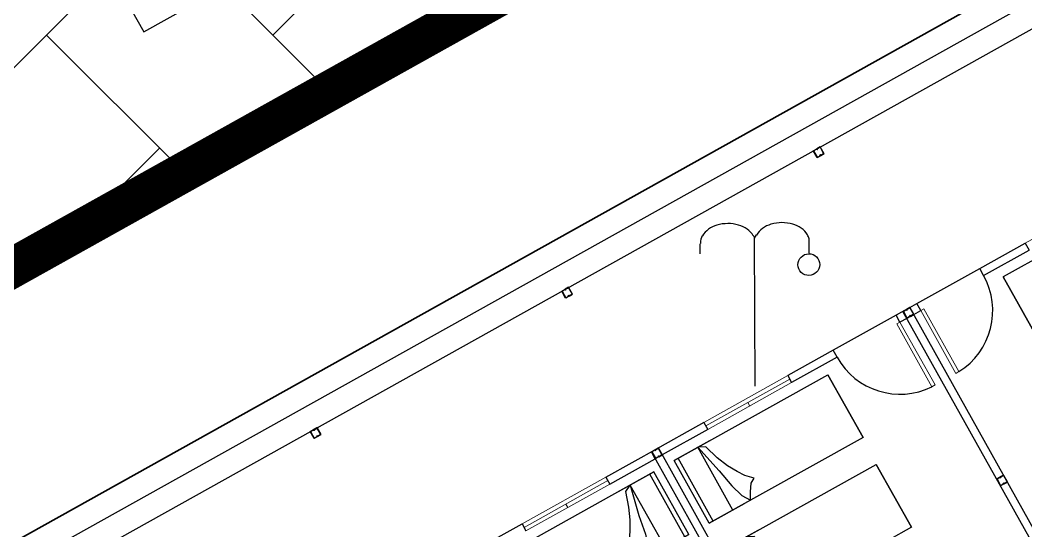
# Model space of a CAD drawing. Header units: millimetres. Extents: x 476643 to 477419, y 1110674 to 1111494.
# Drawn here: x 477061.99 to 477074.56, y 1111113.11 to 1111119.5 of the extents above; entities that cross this region are included whole.
import ezdxf

# ---------------------------------------------------------------- set-up
doc = ezdxf.new("R2010")
doc.units = ezdxf.units.MM
doc.header["$LTSCALE"] = 0.001
doc.header["$MEASUREMENT"] = 0
for name, color, linetype in [('2-WC', 3, 'Continuous'), ('H-Congtrinh', 40, 'Continuous'), ('HT_thuc vat', 3, 'Continuous'), ('KT', 8, 'Continuous'), ('Layer2', 2, 'Continuous'), ('NETCAT', 4, 'Continuous'), ('TUONG', 7, 'Continuous')]:
    doc.layers.add(name, color=color, linetype=linetype)
doc.layers.add('D-CONGTRINH', color=7, linetype='Continuous', lineweight=15)
doc.layers.add('THAY', color=7, linetype='Continuous', lineweight=13)

# ---------------------------------------------------------------- blocks, each defined once
blk = doc.blocks.new('qua')
at = {"linetype": 'Continuous'}
for p, q in [((0.5, 2.04), (0.53, 2.085)), ((-0.25, 1.965), (-0.25, 1.83)), ((0.5, 0), (0.5, 2.04)), ((1.25, 2.025), (1.25, 1.83))]:
    blk.add_line(p, q, dxfattribs=at)
for centre, major_axis, start_param, end_param in [((0.097, 1.843), (0.28, 0.28), 1.069396, 1.399257), ((0.135, 1.711), (-0.377, 0.377), -0.785398, -0.501401), ((0.135, 1.711), (0.377, 0.377), 0.501401, 0.785398), ((0.174, 1.843), (0.28, 0.28), 0.171539, 0.501401), ((0.841, 1.851), (-0.28, 0.28), -0.501401, -0.171539), ((0.88, 1.719), (-0.377, 0.377), -0.785398, -0.501401), ((0.88, 1.719), (0.377, 0.377), 0.501401, 0.785398), ((0.918, 1.851), (0.28, 0.28), 0.171539, 0.501401), ((0.038, 1.926), (0.208, 0.208), 1.399257, 1.82479), ((0.232, 1.926), (0.208, 0.208), 6.029192, 6.454725), ((0.783, 1.934), (-0.208, 0.208), -0.171539, 0.253994), ((0.977, 1.934), (-0.208, 0.208), 4.458395, 4.883928), ((1.066, 1.987), (-0.135, 0.135), 4.132783, 4.458395), ((-0.052, 1.979), (0.135, 0.135), 1.82479, 2.356194), ((-0.052, 1.979), (0.135, 0.135), 2.356194, 2.402962), ((0.322, 1.979), (0.135, 0.135), 5.812856, 6.029192)]:
    blk.add_ellipse(centre, major_axis=major_axis, ratio=1, start_param=start_param, end_param=end_param, dxfattribs=at)
at = {"color": 1, "linetype": 'Continuous'}
blk.add_ellipse((1.248, 1.671), major_axis=(-0.106, 0.106), ratio=1, start_param=3.926991, end_param=10.210176, dxfattribs=at)
blk = doc.blocks.new('fff')
blk.add_lwpolyline([(477063.537, 1111119.353), (477064.844, 1111120.089), (477064.108, 1111121.396), (477062.801, 1111120.66)], close=True)
at = {"layer": 'HT_thuc vat', "xscale": 0.9075000000170361, "yscale": 0.9074999999720603, "zscale": 0.9075000000000002, "rotation": 0.3482707179959293}
blk.add_blockref('qua', (477070.723, 1111114.919), dxfattribs=at)
blk = doc.blocks.new('bed4')
at = {"color": 41}
for p, q in [((0, 1631), (0, 731)), ((2200, 1631), (0, 1631)), ((0, 1631), (506, 1631)), ((57, 1631), (57, 731)), ((338, 1631), (338, 731)), ((473, 1360), (525, 1527)), ((525, 1527), (591, 1631)), ((591, 1631), (643, 1537)), ((643, 1537), (702, 1450)), ((2200, 731), (2200, 1631)), ((765, 1412), (678, 1325)), ((702, 1450), (765, 1412)), ((428, 1116), (473, 1360)), ((678, 1325), (622, 1235)), ((622, 1235), (550, 1113)), ((338, 731), (428, 1116)), ((550, 1113), (487, 963)), ((487, 963), (428, 776)), ((428, 776), (338, 731)), ((0, 731), (2200, 731)), ((506, 731), (0, 731))]:
    blk.add_line(p, q, dxfattribs=at)
at = {"color": 41, "ltscale": 5}
blk.add_line((2200, 1631), (2200, 731), dxfattribs=at)
blk = doc.blocks.new('M')
at = {"layer": 'KT', "ltscale": 5}
for points in [[(-122180.276, 340972.347), (-122180.28, 340972.347), (-122180.28, 340972.355), (-122180.322, 340972.355), (-122180.322, 340972.263), (-122180.28, 340972.263), (-122180.28, 340972.271), (-122180.276, 340972.271), (-122180.276, 340972.259), (-122180.326, 340972.259), (-122180.326, 340972.359), (-122180.276, 340972.359)], [(-122180.276, 340972.359), (-122180.226, 340972.359), (-122180.226, 340972.259), (-122180.276, 340972.259), (-122180.276, 340972.271), (-122180.272, 340972.271), (-122180.272, 340972.263), (-122180.23, 340972.263), (-122180.23, 340972.355), (-122180.272, 340972.355), (-122180.272, 340972.347), (-122180.276, 340972.347)], [(-122180.276, 340969.947), (-122180.28, 340969.947), (-122180.28, 340969.955), (-122180.322, 340969.955), (-122180.322, 340969.863), (-122180.28, 340969.863), (-122180.28, 340969.871), (-122180.276, 340969.871), (-122180.276, 340969.859), (-122180.326, 340969.859), (-122180.326, 340969.959), (-122180.276, 340969.959)], [(-122180.276, 340969.959), (-122180.226, 340969.959), (-122180.226, 340969.859), (-122180.276, 340969.859), (-122180.276, 340969.871), (-122180.272, 340969.871), (-122180.272, 340969.863), (-122180.23, 340969.863), (-122180.23, 340969.955), (-122180.272, 340969.955), (-122180.272, 340969.947), (-122180.276, 340969.947)], [(-122176.676, 340969.959), (-122176.726, 340969.959), (-122176.726, 340969.859), (-122176.676, 340969.859), (-122176.676, 340969.871), (-122176.68, 340969.871), (-122176.68, 340969.863), (-122176.722, 340969.863), (-122176.722, 340969.955), (-122176.68, 340969.955), (-122176.68, 340969.947), (-122176.676, 340969.947)], [(-122176.676, 340969.947), (-122176.672, 340969.947), (-122176.672, 340969.955), (-122176.63, 340969.955), (-122176.63, 340969.863), (-122176.672, 340969.863), (-122176.672, 340969.871), (-122176.676, 340969.871), (-122176.676, 340969.859), (-122176.626, 340969.859), (-122176.626, 340969.959), (-122176.676, 340969.959)], [(-122180.276, 340967.647), (-122180.28, 340967.647), (-122180.28, 340967.655), (-122180.322, 340967.655), (-122180.322, 340967.563), (-122180.28, 340967.563), (-122180.28, 340967.571), (-122180.276, 340967.571), (-122180.276, 340967.559), (-122180.326, 340967.559), (-122180.326, 340967.659), (-122180.276, 340967.659)], [(-122180.276, 340967.659), (-122180.326, 340967.659), (-122180.326, 340967.559), (-122180.276, 340967.559), (-122180.276, 340967.571), (-122180.28, 340967.571), (-122180.28, 340967.563), (-122180.322, 340967.563), (-122180.322, 340967.655), (-122180.28, 340967.655), (-122180.28, 340967.647), (-122180.276, 340967.647)], [(-122180.276, 340967.659), (-122180.226, 340967.659), (-122180.226, 340967.559), (-122180.276, 340967.559), (-122180.276, 340967.571), (-122180.272, 340967.571), (-122180.272, 340967.563), (-122180.23, 340967.563), (-122180.23, 340967.655), (-122180.272, 340967.655), (-122180.272, 340967.647), (-122180.276, 340967.647)], [(-122180.276, 340967.647), (-122180.272, 340967.647), (-122180.272, 340967.655), (-122180.23, 340967.655), (-122180.23, 340967.563), (-122180.272, 340967.563), (-122180.272, 340967.571), (-122180.276, 340967.571), (-122180.276, 340967.559), (-122180.226, 340967.559), (-122180.226, 340967.659), (-122180.276, 340967.659)], [(-122176.676, 340967.659), (-122176.726, 340967.659), (-122176.726, 340967.559), (-122176.676, 340967.559), (-122176.676, 340967.571), (-122176.68, 340967.571), (-122176.68, 340967.563), (-122176.722, 340967.563), (-122176.722, 340967.655), (-122176.68, 340967.655), (-122176.68, 340967.647), (-122176.676, 340967.647)], [(-122176.676, 340967.647), (-122176.672, 340967.647), (-122176.672, 340967.655), (-122176.63, 340967.655), (-122176.63, 340967.563), (-122176.672, 340967.563), (-122176.672, 340967.571), (-122176.676, 340967.571), (-122176.676, 340967.559), (-122176.626, 340967.559), (-122176.626, 340967.659), (-122176.676, 340967.659)], [(-122173.076, 340967.647), (-122173.08, 340967.647), (-122173.08, 340967.655), (-122173.122, 340967.655), (-122173.122, 340967.563), (-122173.08, 340967.563), (-122173.08, 340967.571), (-122173.076, 340967.571), (-122173.076, 340967.559), (-122173.126, 340967.559), (-122173.126, 340967.659), (-122173.076, 340967.659)], [(-122173.076, 340967.659), (-122173.126, 340967.659), (-122173.126, 340967.559), (-122173.076, 340967.559), (-122173.076, 340967.571), (-122173.08, 340967.571), (-122173.08, 340967.563), (-122173.122, 340967.563), (-122173.122, 340967.655), (-122173.08, 340967.655), (-122173.08, 340967.647), (-122173.076, 340967.647)], [(-122173.076, 340967.659), (-122173.026, 340967.659), (-122173.026, 340967.559), (-122173.076, 340967.559), (-122173.076, 340967.571), (-122173.072, 340967.571), (-122173.072, 340967.563), (-122173.03, 340967.563), (-122173.03, 340967.655), (-122173.072, 340967.655), (-122173.072, 340967.647), (-122173.076, 340967.647)], [(-122173.076, 340967.647), (-122173.072, 340967.647), (-122173.072, 340967.655), (-122173.03, 340967.655), (-122173.03, 340967.563), (-122173.072, 340967.563), (-122173.072, 340967.571), (-122173.076, 340967.571), (-122173.076, 340967.559), (-122173.026, 340967.559), (-122173.026, 340967.659), (-122173.076, 340967.659)]]:
    blk.add_hatch(color=5, dxfattribs=at).paths.add_polyline_path(points)
at = {"layer": '2-WC', "linetype": 'ByBlock', "ltscale": 5}
for centre, start, end in [((-122180.424, 340969.959), 92.8624, 180), ((-122180.127, 340969.959), 0, 87.1376)]:
    blk.add_arc(centre, 0.9, start, end, dxfattribs=at)
at = {"layer": 'KT', "color": 5, "ltscale": 5}
for points in [[(-122180.276, 340972.271), (-122180.28, 340972.271), (-122180.28, 340972.263), (-122180.322, 340972.263), (-122180.322, 340972.355), (-122180.28, 340972.355), (-122180.28, 340972.347), (-122180.276, 340972.347), (-122180.276, 340972.359), (-122180.326, 340972.359), (-122180.326, 340972.259), (-122180.276, 340972.259)], [(-122180.276, 340972.271), (-122180.272, 340972.271), (-122180.272, 340972.263), (-122180.23, 340972.263), (-122180.23, 340972.355), (-122180.272, 340972.355), (-122180.272, 340972.347), (-122180.276, 340972.347), (-122180.276, 340972.359), (-122180.226, 340972.359), (-122180.226, 340972.259), (-122180.276, 340972.259)], [(-122180.276, 340969.871), (-122180.28, 340969.871), (-122180.28, 340969.863), (-122180.322, 340969.863), (-122180.322, 340969.955), (-122180.28, 340969.955), (-122180.28, 340969.947), (-122180.276, 340969.947), (-122180.276, 340969.959), (-122180.326, 340969.959), (-122180.326, 340969.859), (-122180.276, 340969.859)], [(-122180.276, 340969.871), (-122180.272, 340969.871), (-122180.272, 340969.863), (-122180.23, 340969.863), (-122180.23, 340969.955), (-122180.272, 340969.955), (-122180.272, 340969.947), (-122180.276, 340969.947), (-122180.276, 340969.959), (-122180.226, 340969.959), (-122180.226, 340969.859), (-122180.276, 340969.859)], [(-122176.676, 340969.871), (-122176.68, 340969.871), (-122176.68, 340969.863), (-122176.722, 340969.863), (-122176.722, 340969.955), (-122176.68, 340969.955), (-122176.68, 340969.947), (-122176.676, 340969.947), (-122176.676, 340969.959), (-122176.726, 340969.959), (-122176.726, 340969.859), (-122176.676, 340969.859)], [(-122176.676, 340969.871), (-122176.672, 340969.871), (-122176.672, 340969.863), (-122176.63, 340969.863), (-122176.63, 340969.955), (-122176.672, 340969.955), (-122176.672, 340969.947), (-122176.676, 340969.947), (-122176.676, 340969.959), (-122176.626, 340969.959), (-122176.626, 340969.859), (-122176.676, 340969.859)], [(-122180.276, 340967.571), (-122180.28, 340967.571), (-122180.28, 340967.563), (-122180.322, 340967.563), (-122180.322, 340967.655), (-122180.28, 340967.655), (-122180.28, 340967.647), (-122180.276, 340967.647), (-122180.276, 340967.659), (-122180.326, 340967.659), (-122180.326, 340967.559), (-122180.276, 340967.559)], [(-122180.276, 340967.571), (-122180.28, 340967.571), (-122180.28, 340967.563), (-122180.322, 340967.563), (-122180.322, 340967.655), (-122180.28, 340967.655), (-122180.28, 340967.647), (-122180.276, 340967.647), (-122180.276, 340967.659), (-122180.326, 340967.659), (-122180.326, 340967.559), (-122180.276, 340967.559)], [(-122180.276, 340967.571), (-122180.272, 340967.571), (-122180.272, 340967.563), (-122180.23, 340967.563), (-122180.23, 340967.655), (-122180.272, 340967.655), (-122180.272, 340967.647), (-122180.276, 340967.647), (-122180.276, 340967.659), (-122180.226, 340967.659), (-122180.226, 340967.559), (-122180.276, 340967.559)], [(-122180.276, 340967.571), (-122180.272, 340967.571), (-122180.272, 340967.563), (-122180.23, 340967.563), (-122180.23, 340967.655), (-122180.272, 340967.655), (-122180.272, 340967.647), (-122180.276, 340967.647), (-122180.276, 340967.659), (-122180.226, 340967.659), (-122180.226, 340967.559), (-122180.276, 340967.559)], [(-122176.676, 340967.571), (-122176.68, 340967.571), (-122176.68, 340967.563), (-122176.722, 340967.563), (-122176.722, 340967.655), (-122176.68, 340967.655), (-122176.68, 340967.647), (-122176.676, 340967.647), (-122176.676, 340967.659), (-122176.726, 340967.659), (-122176.726, 340967.559), (-122176.676, 340967.559)], [(-122176.676, 340967.571), (-122176.672, 340967.571), (-122176.672, 340967.563), (-122176.63, 340967.563), (-122176.63, 340967.655), (-122176.672, 340967.655), (-122176.672, 340967.647), (-122176.676, 340967.647), (-122176.676, 340967.659), (-122176.626, 340967.659), (-122176.626, 340967.559), (-122176.676, 340967.559)], [(-122173.076, 340967.571), (-122173.08, 340967.571), (-122173.08, 340967.563), (-122173.122, 340967.563), (-122173.122, 340967.655), (-122173.08, 340967.655), (-122173.08, 340967.647), (-122173.076, 340967.647), (-122173.076, 340967.659), (-122173.126, 340967.659), (-122173.126, 340967.559), (-122173.076, 340967.559)], [(-122173.076, 340967.571), (-122173.08, 340967.571), (-122173.08, 340967.563), (-122173.122, 340967.563), (-122173.122, 340967.655), (-122173.08, 340967.655), (-122173.08, 340967.647), (-122173.076, 340967.647), (-122173.076, 340967.659), (-122173.126, 340967.659), (-122173.126, 340967.559), (-122173.076, 340967.559)], [(-122173.076, 340967.571), (-122173.072, 340967.571), (-122173.072, 340967.563), (-122173.03, 340967.563), (-122173.03, 340967.655), (-122173.072, 340967.655), (-122173.072, 340967.647), (-122173.076, 340967.647), (-122173.076, 340967.659), (-122173.026, 340967.659), (-122173.026, 340967.559), (-122173.076, 340967.559)], [(-122173.076, 340967.571), (-122173.072, 340967.571), (-122173.072, 340967.563), (-122173.03, 340967.563), (-122173.03, 340967.655), (-122173.072, 340967.655), (-122173.072, 340967.647), (-122173.076, 340967.647), (-122173.076, 340967.659), (-122173.026, 340967.659), (-122173.026, 340967.559), (-122173.076, 340967.559)]]:
    blk.add_lwpolyline(points, close=True, dxfattribs=at)
at = {"layer": 'Layer2', "linetype": 'Continuous'}
for p, q in [((-122180.424, 340969.859), (-122181.324, 340969.859)), ((-122180.127, 340969.859), (-122179.227, 340969.859))]:
    blk.add_line(p, q, dxfattribs=at)
at = {"layer": 'THAY', "linetype": 'Continuous'}
for p, q in [((-122177.377, 340969.959), (-122178.577, 340969.959)), ((-122178.577, 340969.909), (-122177.377, 340969.909)), ((-122177.977, 340969.959), (-122177.977, 340969.909)), ((-122174.775, 340969.959), (-122175.975, 340969.959)), ((-122175.975, 340969.909), (-122174.775, 340969.909)), ((-122175.375, 340969.959), (-122175.375, 340969.909)), ((-122181.975, 340969.859), (-122183.175, 340969.859)), ((-122177.377, 340969.859), (-122178.577, 340969.859)), ((-122174.775, 340969.859), (-122175.975, 340969.859))]:
    blk.add_line(p, q, dxfattribs=at)
for points in [[(-122180.424, 340969.959), (-122180.424, 340970.858), (-122180.469, 340970.858), (-122180.469, 340969.959)], [(-122180.127, 340969.959), (-122180.127, 340970.858), (-122180.082, 340970.858), (-122180.082, 340969.959)]]:
    blk.add_lwpolyline(points, close=True, dxfattribs=at)
at = {"layer": 'TUONG', "linetype": 'ByBlock', "ltscale": 5}
for p, q in [((-122180.226, 340977.059), (-122180.226, 340969.859)), ((-122176.626, 340977.059), (-122176.626, 340969.859)), ((-122180.326, 340976.959), (-122180.326, 340969.859)), ((-122176.726, 340976.959), (-122176.726, 340969.859)), ((-122181.324, 340969.959), (-122181.975, 340969.959)), ((-122181.975, 340969.859), (-122181.975, 340969.959)), ((-122181.324, 340969.959), (-122181.324, 340969.859)), ((-122180.326, 340969.959), (-122180.424, 340969.959)), ((-122180.424, 340969.959), (-122180.424, 340969.859)), ((-122180.226, 340969.959), (-122180.127, 340969.959)), ((-122180.127, 340969.959), (-122180.127, 340969.859)), ((-122179.227, 340969.959), (-122178.577, 340969.959)), ((-122179.227, 340969.959), (-122179.227, 340969.859)), ((-122178.577, 340969.859), (-122178.577, 340969.959)), ((-122177.377, 340969.959), (-122176.726, 340969.959)), ((-122177.377, 340969.859), (-122177.377, 340969.959)), ((-122175.975, 340969.959), (-122176.626, 340969.959)), ((-122175.975, 340969.859), (-122175.975, 340969.959)), ((-122174.775, 340969.859), (-122174.775, 340969.959)), ((-122181.324, 340969.859), (-122181.975, 340969.859)), ((-122180.226, 340969.859), (-122180.424, 340969.859)), ((-122180.326, 340969.859), (-122180.127, 340969.859)), ((-122179.227, 340969.859), (-122178.577, 340969.859)), ((-122177.377, 340969.859), (-122176.626, 340969.859)), ((-122175.975, 340969.859), (-122176.726, 340969.859)), ((-122174.124, 340969.859), (-122174.775, 340969.859))]:
    blk.add_line(p, q, dxfattribs=at)
for points in [[(-122150.826, 340969.959), (-122150.826, 340966.959), (-122202.526, 340966.959), (-122202.526, 340969.959)], [(-122151.126, 340969.959), (-122151.126, 340967.259), (-122202.226, 340967.259), (-122202.226, 340969.959)], [(-122151.426, 340969.959), (-122151.426, 340967.559), (-122201.926, 340967.559), (-122201.926, 340969.959)]]:
    blk.add_lwpolyline(points, dxfattribs=at)
at = {"yscale": 0.0009999999892897904, "zscale": 0.001}
for p, xscale in [((-122176.802, 340970.636), -0.0009999999892897904), ((-122183.73, 340969.362), 0.0009999999892897904), ((-122176.821, 340969.362), -0.0009999999892897904), ((-122176.53, 340969.362), 0.0009999999892897904)]:
    blk.add_blockref('bed4', p, dxfattribs=dict(at, xscale=xscale))

msp = doc.modelspace()

# ---------------------------------------------------------------- hatches: boundary and pattern name
at = {"layer": 'H-Congtrinh', "lineweight": 35}
h = msp.add_hatch(dxfattribs=at)
h.set_pattern_fill('AR-HBONE', color=256, scale=0.5, style=0)
edge = h.paths.add_edge_path()
edge.add_line((477016.998, 1111074.146), (477012.923, 1111071.882))
edge.add_line((477012.923, 1111071.882), (477006.465, 1111083.507))
edge.add_line((477006.465, 1111083.507), (477006.702, 1111088.562))
edge.add_line((477006.702, 1111088.562), (477014.317, 1111096.81))
edge.add_line((477014.317, 1111096.81), (477137.383, 1111165.642))
edge.add_line((477137.383, 1111165.642), (477145.501, 1111166.68))
edge.add_line((477145.501, 1111166.68), (477153.917, 1111150.615))
edge.add_line((477153.917, 1111150.615), (477141.662, 1111143.771))
edge.add_line((477141.662, 1111143.771), (477139.068, 1111149.324))
edge.add_line((477139.068, 1111149.324), (477137.195, 1111152.73))
edge.add_line((477137.195, 1111152.73), (477130.42, 1111154.674))
edge.add_line((477130.42, 1111154.674), (477013.85, 1111089.569))
edge.add_line((477013.85, 1111089.569), (477011.992, 1111082.805))
edge.add_line((477011.992, 1111082.805), (477017.007, 1111074.151))

# ---------------------------------------------------------------- linework, layer by layer
at = {"layer": 'D-CONGTRINH', "lineweight": 35, "const_width": 0.5}
msp.add_lwpolyline([(477016.998, 1111074.146), (477012.923, 1111071.882), (477006.465, 1111083.507), (477006.702, 1111088.562), (477014.317, 1111096.81), (477137.383, 1111165.642), (477145.501, 1111166.68), (477153.917, 1111150.615), (477141.662, 1111143.771), (477139.068, 1111149.324), (477137.195, 1111152.73), (477130.42, 1111154.674), (477013.85, 1111089.569), (477011.992, 1111082.805), (477017.007, 1111074.151)], dxfattribs=at)
at = {"layer": 'D-CONGTRINH', "lineweight": 35}
for points in [[(477050.23, 1111091.451), (477042.381, 1111105.504), (477091.71, 1111133.054), (477099.555, 1111118.994)], [(477051.386, 1111095.533), (477046.463, 1111104.347), (477090.553, 1111128.971), (477095.474, 1111120.151)]]:
    msp.add_lwpolyline(points, close=True, dxfattribs=at)

# ---------------------------------------------------------------- block references
at = {"lineweight": 35}
msp.add_blockref('fff', (0, 0), dxfattribs=at)
at = {"layer": 'NETCAT', "rotation": 209.1834563103735}
msp.add_blockref('M', (204142.508, 1349227.989), dxfattribs=at)

doc.saveas('drawing.dxf')
